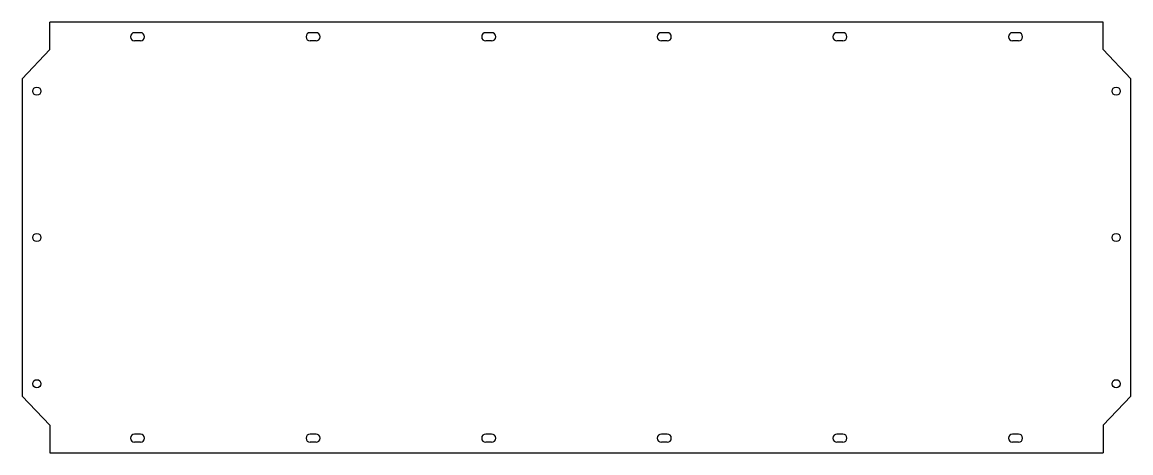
# Model space of a CAD drawing. Header units: millimetres. Extents: x -47 to 1847, y 901 to 1637.
import ezdxf

# ---------------------------------------------------------------- set-up
doc = ezdxf.new("R2010")
doc.units = ezdxf.units.MM

msp = doc.modelspace()

# ---------------------------------------------------------------- linework, layer by layer
for p, q in [((-0.4, 1590.3), (-0.4, 1637.3)), ((1799.6, 1590.3), (1799.6, 1637.3)), ((154.6, 1619.3), (144.6, 1619.3)), ((454.6, 1619.3), (444.6, 1619.3)), ((754.6, 1619.3), (744.6, 1619.3)), ((1054.6, 1619.3), (1044.6, 1619.3)), ((1354.6, 1619.3), (1344.6, 1619.3)), ((1654.6, 1619.3), (1644.6, 1619.3)), ((154.6, 1605.3), (144.6, 1605.3)), ((454.6, 1605.3), (444.6, 1605.3)), ((754.6, 1605.3), (744.6, 1605.3)), ((1054.6, 1605.3), (1044.6, 1605.3)), ((1354.6, 1605.3), (1344.6, 1605.3)), ((1654.6, 1605.3), (1644.6, 1605.3)), ((-0.4, 1590.3), (-47.4, 1540.3)), ((1799.6, 1590.3), (1846.6, 1540.3)), ((-0.4, 948.3), (-47.4, 998.3)), ((1799.6, 948.3), (1846.6, 998.3)), ((-0.4, 948.3), (-0.4, 901.3)), ((1799.6, 948.3), (1799.6, 901.3)), ((154.6, 933.3), (144.6, 933.3)), ((454.6, 933.3), (444.6, 933.3)), ((754.6, 933.3), (744.6, 933.3)), ((1054.6, 933.3), (1044.6, 933.3)), ((1354.6, 933.3), (1344.6, 933.3)), ((1654.6, 933.3), (1644.6, 933.3)), ((154.6, 919.3), (144.6, 919.3)), ((454.6, 919.3), (444.6, 919.3)), ((754.6, 919.3), (744.6, 919.3)), ((1054.6, 919.3), (1044.6, 919.3)), ((1354.6, 919.3), (1344.6, 919.3)), ((1654.6, 919.3), (1644.6, 919.3))]:
    msp.add_line(p, q)
for points in [[(1799.6, 1637.3), (-0.4, 1637.3)], [(-47.4, 1540.3), (-47.4, 998.3)], [(1846.6, 998.3), (1846.6, 1540.3)], [(-0.4, 901.3), (1799.6, 901.3)]]:
    msp.add_lwpolyline(points)
for centre in [(-22.4, 1519.3), (1821.6, 1519.3), (-22.4, 1269.3), (1821.6, 1269.3), (-22.4, 1019.3), (1821.6, 1019.3)]:
    msp.add_circle(centre, 7)
for centre, start, end in [((144.6, 1612.3), 90, 270), ((154.6, 1612.3), 270, 90), ((444.6, 1612.3), 90, 270), ((454.6, 1612.3), 270, 90), ((744.6, 1612.3), 90, 270), ((754.6, 1612.3), 270, 90), ((1044.6, 1612.3), 90, 270), ((1054.6, 1612.3), 270, 90), ((1344.6, 1612.3), 90, 270), ((1354.6, 1612.3), 270, 90), ((1644.6, 1612.3), 90, 270), ((1654.6, 1612.3), 270, 90), ((144.6, 926.3), 90, 270), ((154.6, 926.3), 270, 90), ((444.6, 926.3), 90, 270), ((454.6, 926.3), 270, 90), ((744.6, 926.3), 90, 270), ((754.6, 926.3), 270, 90), ((1044.6, 926.3), 90, 270), ((1054.6, 926.3), 270, 90), ((1344.6, 926.3), 90, 270), ((1354.6, 926.3), 270, 90), ((1644.6, 926.3), 90, 270), ((1654.6, 926.3), 270, 90)]:
    msp.add_arc(centre, 7, start, end)

doc.saveas('drawing.dxf')
